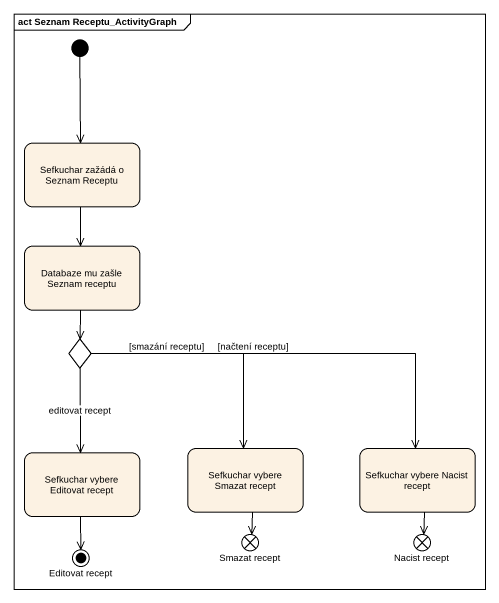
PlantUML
@startuml
mainframe act Seznam Receptu_ActivityGraph
hide empty description
state "Sefkuchar zažádá o Seznam Receptu" as Sefkuchar_zažádá_o_Seznam
state "Databaze mu zašle Seznam receptu" as Databaze_mu_zašle_Seznam
state choice1 <<choice>>
state "Sefkuchar vybere Editovat recept" as Sefkuchar_vybere_Editovat
state "Sefkuchar vybere Smazat recept" as Sefkuchar_vybere_Smazat
state "Sefkuchar vybere Nacist recept" as Sefkuchar_vybere_Nacist
state "Editovat recept" as Editovat_recept <<end>>
state "Smazat recept" as Smazat_recept <<end>>
state "Nacist recept" as Nacist_recept <<end>>
[*] --> Sefkuchar_zažádá_o_Seznam
Sefkuchar_zažádá_o_Seznam --> Databaze_mu_zašle_Seznam
Databaze_mu_zašle_Seznam --> choice1
choice1 --> Sefkuchar_vybere_Editovat : editovat recept
choice1 --> Sefkuchar_vybere_Smazat : [smazání receptu]
choice1 -right-> Sefkuchar_vybere_Nacist : [načtení receptu]
Sefkuchar_vybere_Editovat --> Editovat_recept
Sefkuchar_vybere_Smazat --> Smazat_recept
Sefkuchar_vybere_Nacist --> Nacist_recept
@enduml
